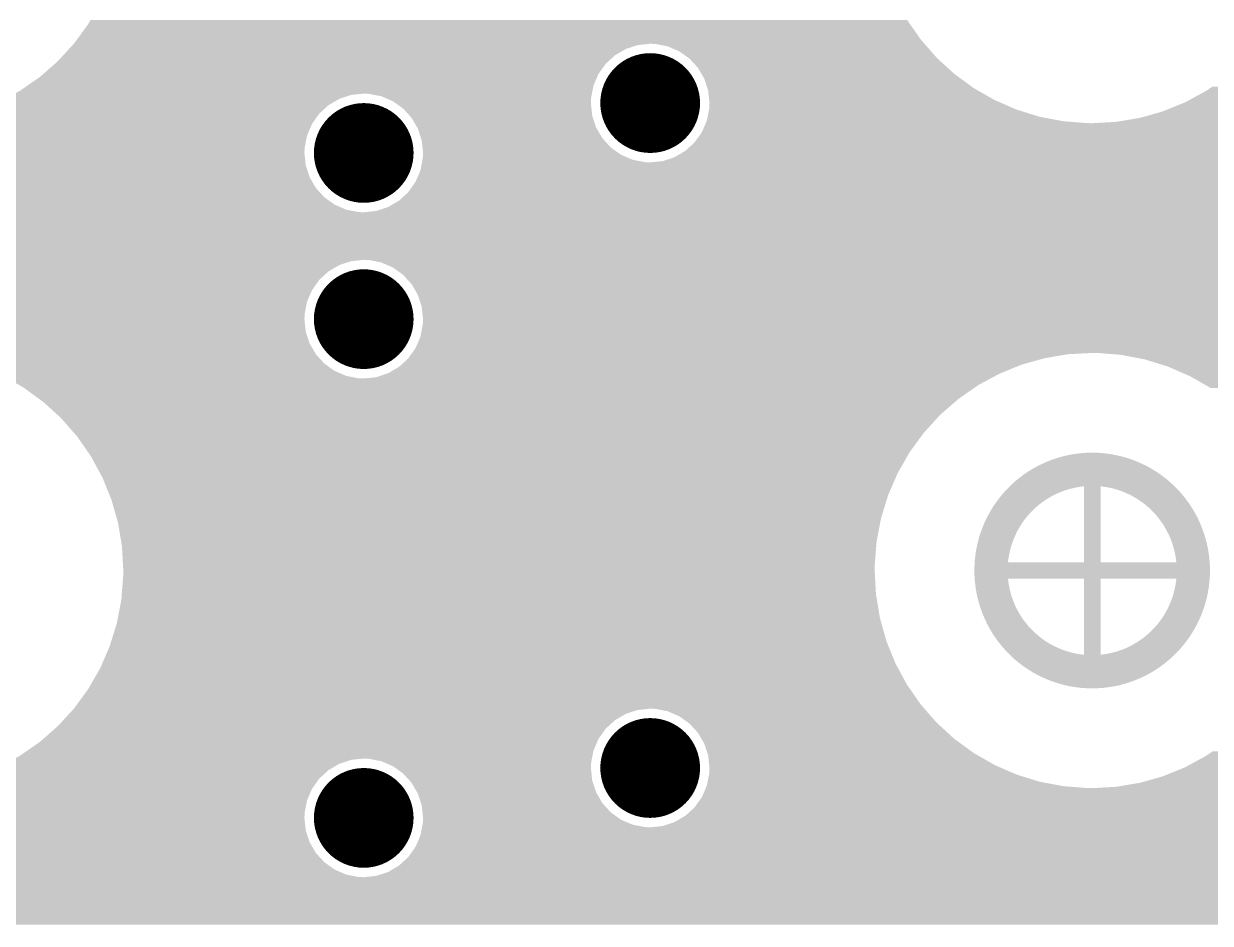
# Model space of a CAD drawing. Extents: x 295 to 953, y 10 to 290.
# Drawn here: x 510.26 to 525.23, y 208.5 to 219.84 of the extents above; entities that cross this region are included whole.
import ezdxf

# ---------------------------------------------------------------- set-up
doc = ezdxf.new("R2010")
doc.units = 0
doc.header["$LTSCALE"] = 5
doc.header["$MEASUREMENT"] = 0
doc.layers.get('0').update_dxf_attribs({"linetype": 'CONTINUOUS', "lineweight": 25})

msp = doc.modelspace()

# ---------------------------------------------------------------- linework, layer by layer
at = {"const_width": 0.629}
for points in [[(517.849, 218.844, 1), (518.478, 218.844, 1)], [(514.237, 218.215, 1), (514.865, 218.215, 1)], [(514.237, 216.12, 1), (514.865, 216.12, 1)], [(517.849, 210.462, 1), (518.478, 210.462, 1)], [(514.237, 209.833, 1), (514.865, 209.833, 1)]]:
    msp.add_lwpolyline(points, format="xyb", close=True, dxfattribs=at)
for points in [[(510.934, 219.644), (511.077, 219.84), (521.577, 219.644), (521.44, 219.84)], [(511.077, 219.84), (511.107, 219.893), (521.44, 219.84), (521.403, 219.893)], [(510.834, 219.526), (510.88, 219.575), (517.856, 219.526), (518.006, 219.575)], [(510.88, 219.575), (510.895, 219.592), (518.006, 219.575), (518.164, 219.592)], [(510.895, 219.592), (510.898, 219.595), (521.622, 219.592), (521.619, 219.595)], [(510.898, 219.595), (510.934, 219.644), (521.619, 219.595), (521.577, 219.644)], [(518.23, 219.589), (518.164, 219.592), (521.625, 219.589), (521.622, 219.592)], [(518.385, 219.559), (518.23, 219.589), (521.651, 219.559), (521.625, 219.589)], [(518.53, 219.496), (518.385, 219.559), (521.706, 219.496), (521.651, 219.559)], [(510.693, 219.372), (510.761, 219.446), (517.639, 219.372), (517.72, 219.446)], [(510.761, 219.446), (510.834, 219.526), (517.72, 219.446), (517.856, 219.526)], [(518.643, 219.416), (518.53, 219.496), (521.776, 219.416), (521.706, 219.496)], [(518.659, 219.404), (518.643, 219.416), (521.789, 219.404), (521.776, 219.416)], [(518.766, 219.288), (518.659, 219.404), (521.916, 219.288), (521.789, 219.404)], [(510.509, 219.21), (510.656, 219.339), (517.511, 219.21), (517.603, 219.339)], [(510.656, 219.339), (510.693, 219.372), (517.603, 219.339), (517.639, 219.372)], [(518.811, 219.211), (518.766, 219.288), (522, 219.211), (521.916, 219.288)], [(510.311, 219.065), (510.465, 219.172), (517.449, 219.065), (517.495, 219.172)], [(510.465, 219.172), (510.509, 219.21), (517.495, 219.172), (517.511, 219.21)], [(518.846, 219.151), (518.811, 219.211), (522.082, 219.151), (522, 219.211)], [(518.885, 219.032), (518.846, 219.151), (522.245, 219.032), (522.082, 219.151)], [(510.029, 218.897), (510.12, 218.947), (514.244, 218.897), (514.394, 218.947)], [(510.12, 218.947), (510.151, 218.963), (514.394, 218.947), (514.551, 218.963)], [(510.151, 218.963), (510.216, 218.999), (517.429, 218.963), (517.436, 218.999)], [(510.216, 218.999), (510.311, 219.065), (517.436, 218.999), (517.449, 219.065)], [(514.617, 218.96), (514.551, 218.963), (517.428, 218.96), (517.429, 218.963)], [(514.772, 218.93), (514.617, 218.96), (517.422, 218.93), (517.428, 218.96)], [(514.819, 218.91), (514.772, 218.93), (517.419, 218.91), (517.422, 218.93)], [(518.895, 219.001), (518.885, 219.032), (522.299, 219.001), (522.245, 219.032)], [(518.908, 218.882), (518.895, 219.001), (522.508, 218.882), (522.299, 219.001)], [(524.991, 218.897), (525.082, 218.947), (529.096, 218.897), (529.247, 218.947)], [(525.082, 218.947), (525.113, 218.963), (529.247, 218.947), (529.404, 218.963)], [(525.113, 218.963), (525.178, 218.999), (553.933, 218.963), (553.938, 218.999)], [(525.178, 218.999), (525.254, 219.052), (553.938, 218.999), (553.945, 219.052)], [(509.669, 218.74), (509.859, 218.817), (514.022, 218.74), (514.107, 218.817)], [(509.859, 218.817), (509.95, 218.854), (514.107, 218.817), (514.17, 218.854)], [(509.95, 218.854), (510.029, 218.897), (514.17, 218.854), (514.244, 218.897)], [(514.917, 218.867), (514.819, 218.91), (517.417, 218.867), (517.419, 218.91)], [(514.951, 218.844), (514.917, 218.867), (517.416, 218.844), (517.417, 218.867)], [(515.046, 218.776), (514.951, 218.844), (517.423, 218.776), (517.416, 218.844)], [(518.906, 218.761), (518.909, 218.778), (522.786, 218.761), (522.746, 218.778)], [(518.912, 218.844), (518.908, 218.882), (522.595, 218.844), (522.508, 218.882)], [(518.909, 218.778), (518.912, 218.844), (522.746, 218.778), (522.595, 218.844)], [(524.631, 218.74), (524.821, 218.817), (528.875, 218.74), (528.96, 218.817)], [(524.821, 218.817), (524.912, 218.854), (528.96, 218.817), (529.023, 218.854)], [(524.912, 218.854), (524.991, 218.897), (529.023, 218.854), (529.096, 218.897)], [(509.079, 218.607), (509.378, 218.657), (513.917, 218.607), (513.952, 218.657)], [(509.378, 218.657), (509.566, 218.71), (513.952, 218.657), (513.99, 218.71)], [(509.566, 218.71), (509.669, 218.74), (513.99, 218.71), (514.022, 218.74)], [(515.128, 218.687), (515.046, 218.776), (517.432, 218.687), (517.423, 218.776)], [(515.153, 218.659), (515.128, 218.687), (517.441, 218.659), (517.432, 218.687)], [(515.225, 218.536), (515.153, 218.659), (517.482, 218.536), (517.441, 218.659)], [(518.878, 218.623), (518.888, 218.671), (523.33, 218.623), (523.075, 218.671)], [(518.888, 218.671), (518.906, 218.761), (523.075, 218.671), (522.786, 218.761)], [(524.04, 218.607), (524.339, 218.657), (528.77, 218.607), (528.805, 218.657)], [(524.339, 218.657), (524.528, 218.71), (528.805, 218.657), (528.843, 218.71)], [(524.528, 218.71), (524.631, 218.74), (528.843, 218.71), (528.875, 218.74)], [(504.275, 218.582), (504.275, 218.59), (513.899, 218.582), (513.905, 218.59)], [(504.275, 218.544), (504.275, 218.582), (513.883, 218.544), (513.899, 218.582)], [(508.8, 218.541), (508.734, 218.544), (513.882, 218.541), (513.883, 218.544)], [(508.776, 218.59), (509.079, 218.607), (513.905, 218.59), (513.917, 218.607)], [(508.955, 218.511), (508.8, 218.541), (513.868, 218.511), (513.882, 218.541)], [(509.1, 218.448), (508.955, 218.511), (513.842, 218.448), (513.868, 218.511)], [(515.233, 218.523), (515.225, 218.536), (517.49, 218.523), (517.482, 218.536)], [(515.273, 218.4), (515.233, 218.523), (517.562, 218.4), (517.49, 218.523)], [(518.816, 218.477), (518.861, 218.582), (528.707, 218.477), (528.752, 218.582)], [(518.861, 218.582), (518.864, 218.59), (528.752, 218.582), (528.758, 218.59)], [(518.864, 218.59), (518.865, 218.591), (523.738, 218.59), (523.675, 218.591)], [(518.865, 218.591), (518.875, 218.615), (523.675, 218.591), (523.373, 218.615)], [(518.875, 218.615), (518.878, 218.623), (523.373, 218.615), (523.33, 218.623)], [(523.738, 218.59), (524.04, 218.607), (528.758, 218.59), (528.77, 218.607)], [(509.117, 218.436), (509.1, 218.448), (513.836, 218.436), (513.842, 218.448)], [(509.229, 218.357), (509.117, 218.436), (513.821, 218.357), (513.836, 218.436)], [(509.299, 218.281), (509.229, 218.357), (513.806, 218.281), (513.821, 218.357)], [(515.282, 218.372), (515.273, 218.4), (517.587, 218.372), (517.562, 218.4)], [(515.292, 218.283), (515.282, 218.372), (517.668, 218.283), (517.587, 218.372)], [(518.651, 218.281), (518.724, 218.349), (528.659, 218.281), (528.672, 218.349)], [(518.724, 218.349), (518.787, 218.436), (528.672, 218.349), (528.689, 218.436)], [(518.787, 218.436), (518.816, 218.477), (528.689, 218.436), (528.707, 218.477)], [(509.336, 218.24), (509.299, 218.281), (513.804, 218.24), (513.806, 218.281)], [(509.351, 218.215), (509.336, 218.24), (513.803, 218.215), (513.804, 218.24)], [(509.416, 218.104), (509.351, 218.215), (513.815, 218.104), (513.803, 218.215)], [(515.299, 218.215), (515.292, 218.283), (517.764, 218.215), (517.668, 218.283)], [(515.296, 218.149), (515.298, 218.192), (517.896, 218.149), (517.797, 218.192)], [(515.298, 218.192), (515.299, 218.215), (517.797, 218.192), (517.764, 218.215)], [(518.471, 218.162), (518.562, 218.215), (528.662, 218.162), (528.656, 218.215)], [(518.562, 218.215), (518.608, 218.242), (528.656, 218.215), (528.657, 218.242)], [(518.608, 218.242), (518.651, 218.281), (528.657, 218.242), (528.659, 218.281)], [(509.431, 218.058), (509.416, 218.104), (513.82, 218.058), (513.815, 218.104)], [(509.465, 217.953), (509.431, 218.058), (513.854, 217.953), (513.82, 218.058)], [(515.266, 217.994), (515.278, 218.058), (528.694, 217.994), (528.673, 218.058)], [(515.278, 218.058), (515.286, 218.096), (528.673, 218.058), (528.669, 218.096)], [(515.286, 218.099), (515.292, 218.129), (518.098, 218.099), (517.943, 218.129)], [(515.286, 218.096), (515.286, 218.099), (518.164, 218.096), (518.098, 218.099)], [(515.292, 218.129), (515.296, 218.149), (517.943, 218.129), (517.896, 218.149)], [(518.164, 218.096), (518.321, 218.112), (528.669, 218.096), (528.667, 218.112)], [(518.321, 218.112), (518.471, 218.162), (528.667, 218.112), (528.662, 218.162)], [(509.47, 217.908), (509.465, 217.953), (513.869, 217.908), (513.854, 217.953)], [(509.482, 217.796), (509.47, 217.908), (513.934, 217.796), (513.869, 217.908)], [(515.203, 217.849), (515.229, 217.908), (528.756, 217.849), (528.722, 217.908)], [(515.229, 217.908), (515.266, 217.994), (528.722, 217.908), (528.694, 217.994)], [(509.464, 217.655), (509.479, 217.73), (514.056, 217.655), (513.987, 217.73)], [(509.479, 217.73), (509.481, 217.771), (513.987, 217.73), (513.949, 217.771)], [(509.481, 217.771), (509.482, 217.796), (513.949, 217.771), (513.934, 217.796)], [(515.112, 217.72), (515.148, 217.771), (528.849, 217.72), (528.802, 217.771)], [(515.148, 217.771), (515.203, 217.849), (528.802, 217.771), (528.756, 217.849)], [(509.449, 217.575), (509.464, 217.655), (514.168, 217.575), (514.056, 217.655)], [(514.909, 217.563), (514.995, 217.613), (529.038, 217.563), (528.967, 217.613)], [(514.995, 217.613), (515.04, 217.655), (528.967, 217.613), (528.909, 217.655)], [(515.04, 217.655), (515.112, 217.72), (528.909, 217.655), (528.849, 217.72)], [(509.386, 217.43), (509.402, 217.467), (535.118, 217.43), (535.097, 217.467)], [(509.402, 217.467), (509.404, 217.47), (514.551, 217.467), (514.485, 217.47)], [(509.404, 217.47), (509.417, 217.5), (514.485, 217.47), (514.33, 217.5)], [(509.417, 217.5), (509.443, 217.563), (514.33, 217.5), (514.185, 217.563)], [(509.443, 217.563), (509.449, 217.575), (514.185, 217.563), (514.168, 217.575)], [(514.551, 217.467), (514.578, 217.47), (529.404, 217.467), (529.338, 217.47)], [(514.578, 217.47), (514.708, 217.484), (529.338, 217.47), (529.268, 217.484)], [(514.708, 217.484), (514.759, 217.5), (529.268, 217.484), (529.183, 217.5)], [(514.759, 217.5), (514.859, 217.533), (529.183, 217.5), (529.107, 217.533)], [(514.859, 217.533), (514.909, 217.563), (529.107, 217.533), (529.038, 217.563)], [(509.223, 217.235), (509.295, 217.301), (535.271, 217.235), (535.211, 217.301)], [(509.295, 217.301), (509.331, 217.352), (535.211, 217.301), (535.164, 217.352)], [(509.331, 217.352), (509.386, 217.43), (535.164, 217.352), (535.118, 217.43)], [(509.041, 217.114), (509.092, 217.144), (535.469, 217.114), (535.4, 217.144)], [(509.092, 217.144), (509.178, 217.194), (535.4, 217.144), (535.329, 217.194)], [(509.178, 217.194), (509.223, 217.235), (535.329, 217.194), (535.271, 217.235)], [(504.275, 216.962), (504.275, 217.048), (573.321, 216.962), (573.17, 217.048)], [(508.734, 217.048), (508.761, 217.051), (535.766, 217.048), (535.7, 217.051)], [(508.761, 217.051), (508.891, 217.065), (535.7, 217.051), (535.63, 217.065)], [(508.891, 217.065), (508.942, 217.081), (535.63, 217.065), (535.545, 217.081)], [(508.942, 217.081), (509.041, 217.114), (535.545, 217.081), (535.469, 217.114)], [(504.275, 216.906), (504.275, 216.962), (573.487, 216.906), (573.321, 216.962)], [(504.275, 216.883), (504.275, 216.906), (573.66, 216.883), (573.487, 216.906)], [(504.275, 216.882), (504.275, 216.883), (573.694, 216.882), (573.66, 216.883)], [(504.275, 216.868), (504.275, 216.882), (630.273, 216.868), (630.273, 216.882)], [(504.275, 216.851), (504.275, 216.868), (514.394, 216.851), (514.551, 216.868)], [(504.275, 216.802), (504.275, 216.851), (514.244, 216.802), (514.394, 216.851)], [(514.617, 216.865), (514.551, 216.868), (529.377, 216.865), (529.404, 216.868)], [(514.687, 216.851), (514.617, 216.865), (529.247, 216.851), (529.377, 216.865)], [(514.772, 216.834), (514.687, 216.851), (529.196, 216.834), (529.247, 216.851)], [(514.848, 216.802), (514.772, 216.834), (529.096, 216.802), (529.196, 216.834)], [(504.275, 216.722), (504.275, 216.802), (514.107, 216.722), (514.244, 216.802)], [(504.275, 216.615), (504.275, 216.722), (513.99, 216.615), (514.107, 216.722)], [(514.917, 216.772), (514.848, 216.802), (529.046, 216.772), (529.096, 216.802)], [(514.988, 216.722), (514.917, 216.772), (528.96, 216.722), (529.046, 216.772)], [(515.046, 216.68), (514.988, 216.722), (528.915, 216.68), (528.96, 216.722)], [(504.275, 216.486), (504.275, 216.615), (513.899, 216.486), (513.99, 216.615)], [(515.106, 216.615), (515.046, 216.68), (528.843, 216.615), (528.915, 216.68)], [(515.153, 216.564), (515.106, 216.615), (528.807, 216.564), (528.843, 216.615)], [(515.199, 216.486), (515.153, 216.564), (528.752, 216.486), (528.807, 216.564)], [(504.275, 216.341), (504.275, 216.486), (513.836, 216.341), (513.899, 216.486)], [(515.233, 216.427), (515.199, 216.486), (528.726, 216.427), (528.752, 216.486)], [(515.261, 216.341), (515.233, 216.427), (528.689, 216.341), (528.726, 216.427)], [(504.275, 216.186), (504.275, 216.341), (513.806, 216.186), (513.836, 216.341)], [(515.282, 216.277), (515.261, 216.341), (528.677, 216.277), (528.689, 216.341)], [(515.292, 216.186), (515.282, 216.277), (528.659, 216.186), (528.677, 216.277)], [(504.275, 216.12), (504.275, 216.186), (513.803, 216.12), (513.806, 216.186)], [(504.275, 215.962), (504.275, 216.12), (513.82, 215.962), (513.803, 216.12)], [(515.299, 216.12), (515.292, 216.186), (528.656, 216.12), (528.659, 216.186)], [(515.296, 216.054), (515.299, 216.12), (528.663, 216.054), (528.656, 216.12)], [(504.275, 215.812), (504.275, 215.962), (513.869, 215.812), (513.82, 215.962)], [(515.266, 215.899), (515.278, 215.962), (528.694, 215.899), (528.673, 215.962)], [(515.278, 215.962), (515.296, 216.054), (528.673, 215.962), (528.663, 216.054)], [(504.275, 215.694), (504.275, 215.812), (513.938, 215.694), (513.869, 215.812)], [(515.203, 215.753), (515.229, 215.812), (528.756, 215.753), (528.722, 215.812)], [(515.229, 215.812), (515.266, 215.899), (528.722, 215.812), (528.694, 215.899)], [(508.838, 215.694), (508.776, 215.694), (513.939, 215.694), (513.938, 215.694)], [(509.067, 215.676), (508.838, 215.694), (513.949, 215.676), (513.939, 215.694)], [(509.141, 215.67), (509.067, 215.676), (513.954, 215.67), (513.949, 215.676)], [(509.438, 215.613), (509.141, 215.67), (514.006, 215.613), (513.954, 215.67)], [(515.114, 215.627), (515.149, 215.678), (523.136, 215.627), (523.435, 215.678)], [(515.149, 215.678), (515.161, 215.694), (523.435, 215.678), (523.738, 215.694)], [(515.161, 215.694), (515.203, 215.753), (528.791, 215.694), (528.756, 215.753)], [(524.029, 215.676), (523.8, 215.694), (528.802, 215.676), (528.791, 215.694)], [(524.102, 215.67), (524.029, 215.676), (528.807, 215.67), (528.802, 215.676)], [(524.4, 215.613), (524.102, 215.67), (528.859, 215.613), (528.807, 215.67)], [(509.614, 215.559), (509.438, 215.613), (514.056, 215.559), (514.006, 215.613)], [(509.728, 215.524), (509.614, 215.559), (514.105, 215.524), (514.056, 215.559)], [(509.858, 215.467), (509.728, 215.524), (514.185, 215.467), (514.105, 215.524)], [(514.859, 215.438), (514.995, 215.518), (522.582, 215.438), (522.778, 215.518)], [(514.995, 215.518), (515.025, 215.545), (522.778, 215.518), (522.844, 215.545)], [(515.025, 215.545), (515.112, 215.624), (522.844, 215.545), (523.125, 215.624)], [(515.112, 215.624), (515.114, 215.627), (523.125, 215.624), (523.136, 215.627)], [(524.575, 215.559), (524.4, 215.613), (528.909, 215.559), (528.859, 215.613)], [(524.69, 215.524), (524.575, 215.559), (528.958, 215.524), (528.909, 215.559)], [(524.819, 215.467), (524.69, 215.524), (529.038, 215.467), (528.958, 215.524)], [(510.001, 215.405), (509.858, 215.467), (514.33, 215.405), (514.185, 215.467)], [(510.006, 215.403), (510.001, 215.405), (514.34, 215.403), (514.33, 215.405)], [(510.056, 215.374), (510.006, 215.403), (514.485, 215.374), (514.34, 215.403)], [(510.061, 215.372), (510.056, 215.374), (514.551, 215.372), (514.485, 215.374)], [(510.211, 215.286), (510.061, 215.372), (522.297, 215.286), (522.456, 215.372)], [(514.551, 215.372), (514.708, 215.388), (522.456, 215.372), (522.486, 215.388)], [(514.708, 215.388), (514.836, 215.43), (522.486, 215.388), (522.564, 215.43)], [(514.836, 215.43), (514.859, 215.438), (522.564, 215.43), (522.582, 215.438)], [(524.963, 215.405), (524.819, 215.467), (529.183, 215.405), (529.038, 215.467)], [(524.968, 215.403), (524.963, 215.405), (529.193, 215.403), (529.183, 215.405)], [(525.018, 215.374), (524.968, 215.403), (529.338, 215.374), (529.193, 215.403)], [(525.023, 215.372), (525.018, 215.374), (529.404, 215.372), (529.338, 215.374)], [(525.223, 215.257), (525.023, 215.372), (541.031, 215.257), (540.964, 215.372)], [(510.269, 215.252), (510.211, 215.286), (522.249, 215.252), (522.297, 215.286)], [(510.46, 215.112), (510.269, 215.252), (522.049, 215.112), (522.249, 215.252)], [(525.231, 215.252), (525.223, 215.257), (541.035, 215.252), (541.031, 215.257)], [(510.514, 215.073), (510.46, 215.112), (522.004, 215.073), (522.049, 215.112)], [(510.689, 214.913), (510.514, 215.073), (521.82, 214.913), (522.004, 215.073)], [(510.737, 214.869), (510.689, 214.913), (521.78, 214.869), (521.82, 214.913)], [(510.894, 214.689), (510.737, 214.869), (521.616, 214.689), (521.78, 214.869)], [(510.937, 214.64), (510.894, 214.689), (521.58, 214.64), (521.616, 214.689)], [(511.073, 214.445), (510.937, 214.64), (521.437, 214.445), (521.58, 214.64)], [(511.11, 214.392), (511.073, 214.445), (521.407, 214.392), (521.437, 214.445)], [(511.224, 214.181), (511.11, 214.392), (521.286, 214.181), (521.407, 214.392)], [(523.058, 214.272), (523.114, 214.299), (524.417, 214.272), (524.362, 214.299)], [(523.114, 214.299), (523.122, 214.303), (524.362, 214.299), (524.353, 214.303)], [(523.122, 214.303), (523.179, 214.328), (524.353, 214.303), (524.297, 214.328)], [(523.179, 214.328), (523.187, 214.331), (524.297, 214.328), (524.288, 214.331)], [(523.187, 214.331), (523.245, 214.353), (524.288, 214.331), (524.231, 214.353)], [(523.245, 214.353), (523.253, 214.356), (524.231, 214.353), (524.222, 214.356)], [(523.253, 214.356), (523.312, 214.374), (524.222, 214.356), (524.164, 214.374)], [(523.312, 214.374), (523.32, 214.377), (524.164, 214.374), (524.155, 214.377)], [(523.32, 214.377), (523.38, 214.393), (524.155, 214.377), (524.096, 214.393)], [(523.38, 214.393), (523.388, 214.395), (524.096, 214.393), (524.086, 214.395)], [(523.388, 214.395), (523.449, 214.408), (524.086, 214.395), (524.027, 214.408)], [(523.449, 214.408), (523.457, 214.41), (524.027, 214.408), (524.017, 214.41)], [(523.457, 214.41), (523.519, 214.421), (524.017, 214.41), (523.958, 214.421)], [(523.519, 214.421), (523.527, 214.422), (523.958, 214.421), (523.947, 214.422)], [(523.527, 214.422), (523.589, 214.429), (523.947, 214.422), (523.888, 214.429)], [(523.589, 214.429), (523.597, 214.43), (523.888, 214.429), (523.876, 214.43)], [(523.597, 214.43), (523.661, 214.435), (523.876, 214.43), (523.818, 214.435)], [(523.661, 214.435), (523.667, 214.435), (523.818, 214.435), (523.802, 214.435)], [(523.667, 214.435), (523.736, 214.437), (523.802, 214.435), (523.747, 214.437)], [(523.736, 214.437), (523.738, 214.437), (523.747, 214.437), (523.738, 214.437)], [(511.255, 214.125), (511.224, 214.181), (521.262, 214.125), (521.286, 214.181)], [(522.821, 214.12), (522.87, 214.157), (524.654, 214.12), (524.606, 214.157)], [(522.87, 214.157), (522.877, 214.163), (524.606, 214.157), (524.598, 214.163)], [(522.877, 214.163), (522.929, 214.197), (524.598, 214.163), (524.547, 214.197)], [(522.929, 214.197), (522.936, 214.202), (524.547, 214.197), (524.539, 214.202)], [(522.936, 214.202), (522.989, 214.234), (524.539, 214.202), (524.487, 214.234)], [(522.989, 214.234), (522.996, 214.239), (524.487, 214.234), (524.479, 214.239)], [(522.996, 214.239), (523.05, 214.268), (524.479, 214.239), (524.425, 214.268)], [(523.05, 214.268), (523.058, 214.272), (524.425, 214.268), (524.417, 214.272)], [(511.345, 213.903), (511.255, 214.125), (521.165, 213.903), (521.262, 214.125)], [(522.666, 213.98), (522.68, 213.994), (523.457, 213.98), (523.515, 213.994)], [(522.68, 213.994), (522.691, 214.005), (523.515, 213.994), (523.574, 214.005)], [(522.691, 214.005), (522.699, 214.013), (523.574, 214.005), (523.633, 214.013)], [(522.699, 214.013), (522.708, 214.022), (524.777, 214.013), (524.768, 214.022)], [(522.708, 214.022), (522.714, 214.028), (524.768, 214.022), (524.761, 214.028)], [(522.714, 214.028), (522.76, 214.069), (524.761, 214.028), (524.716, 214.069)], [(522.76, 214.069), (522.766, 214.075), (524.716, 214.069), (524.709, 214.075)], [(522.766, 214.075), (522.814, 214.115), (524.709, 214.075), (524.662, 214.115)], [(522.814, 214.115), (522.821, 214.12), (524.662, 214.115), (524.654, 214.12)], [(523.633, 213.056), (523.633, 214.013), (523.843, 213.056), (523.843, 214.013)], [(523.873, 214.009), (523.843, 214.013), (524.78, 214.009), (524.777, 214.013)], [(523.932, 214), (523.873, 214.009), (524.789, 214), (524.78, 214.009)], [(523.99, 213.988), (523.932, 214), (524.802, 213.988), (524.789, 214)], [(511.369, 213.845), (511.345, 213.903), (521.147, 213.845), (521.165, 213.903)], [(511.435, 213.614), (511.369, 213.845), (521.076, 213.614), (521.147, 213.845)], [(522.54, 213.83), (522.564, 213.862), (523.133, 213.83), (523.183, 213.862)], [(522.564, 213.862), (522.572, 213.872), (523.183, 213.862), (523.2, 213.872)], [(522.572, 213.872), (522.588, 213.892), (523.2, 213.872), (523.235, 213.892)], [(522.588, 213.892), (522.61, 213.919), (523.235, 213.892), (523.288, 213.919)], [(522.61, 213.919), (522.617, 213.926), (523.288, 213.919), (523.306, 213.926)], [(522.617, 213.926), (522.631, 213.942), (523.306, 213.926), (523.343, 213.942)], [(522.631, 213.942), (522.65, 213.963), (523.343, 213.942), (523.4, 213.963)], [(522.65, 213.963), (522.664, 213.978), (523.4, 213.963), (523.45, 213.978)], [(522.664, 213.978), (522.666, 213.98), (523.45, 213.978), (523.457, 213.98)], [(524.048, 213.972), (523.99, 213.988), (524.817, 213.972), (524.802, 213.988)], [(524.049, 213.972), (524.048, 213.972), (524.818, 213.972), (524.817, 213.972)], [(524.105, 213.953), (524.049, 213.972), (524.835, 213.953), (524.818, 213.972)], [(524.16, 213.931), (524.105, 213.953), (524.855, 213.931), (524.835, 213.953)], [(524.185, 213.919), (524.16, 213.931), (524.865, 213.919), (524.855, 213.931)], [(524.214, 213.906), (524.185, 213.919), (524.876, 213.906), (524.865, 213.919)], [(524.267, 213.877), (524.214, 213.906), (524.899, 213.877), (524.876, 213.906)], [(524.288, 213.865), (524.267, 213.877), (524.91, 213.865), (524.899, 213.877)], [(524.318, 213.846), (524.288, 213.865), (524.923, 213.846), (524.91, 213.865)], [(524.367, 213.812), (524.318, 213.846), (524.948, 213.812), (524.923, 213.846)], [(522.44, 213.673), (522.453, 213.697), (522.953, 213.673), (522.976, 213.697)], [(522.453, 213.697), (522.464, 213.716), (522.976, 213.697), (522.994, 213.716)], [(522.464, 213.716), (522.489, 213.757), (522.994, 213.716), (523.038, 213.757)], [(522.489, 213.757), (522.515, 213.795), (523.039, 213.757), (523.085, 213.795)], [(522.489, 213.757), (522.489, 213.757), (523.038, 213.757), (523.039, 213.757)], [(522.515, 213.795), (522.529, 213.815), (523.085, 213.795), (523.113, 213.815)], [(522.529, 213.815), (522.54, 213.83), (523.113, 213.815), (523.133, 213.83)], [(524.373, 213.808), (524.367, 213.812), (524.952, 213.808), (524.948, 213.812)], [(524.415, 213.776), (524.373, 213.808), (524.973, 213.776), (524.952, 213.808)], [(524.445, 213.749), (524.415, 213.776), (524.991, 213.749), (524.973, 213.776)], [(524.46, 213.736), (524.445, 213.749), (524.999, 213.736), (524.991, 213.749)], [(524.503, 213.695), (524.46, 213.736), (525.024, 213.695), (524.999, 213.736)], [(524.508, 213.689), (524.503, 213.695), (525.027, 213.689), (525.024, 213.695)], [(511.452, 213.553), (511.435, 213.614), (521.064, 213.553), (521.076, 213.614)], [(511.492, 213.316), (511.452, 213.553), (521.019, 213.316), (521.064, 213.553)], [(522.37, 213.532), (522.388, 213.572), (522.843, 213.532), (522.87, 213.572)], [(522.388, 213.572), (522.392, 213.581), (522.87, 213.572), (522.877, 213.581)], [(522.392, 213.581), (522.415, 213.628), (522.877, 213.581), (522.913, 213.628)], [(522.415, 213.628), (522.419, 213.635), (522.913, 213.628), (522.919, 213.635)], [(522.419, 213.635), (522.44, 213.673), (522.919, 213.635), (522.953, 213.673)], [(524.543, 213.651), (524.508, 213.689), (525.048, 213.651), (525.027, 213.689)], [(524.563, 213.627), (524.543, 213.651), (525.061, 213.627), (525.048, 213.651)], [(524.581, 213.604), (524.563, 213.627), (525.072, 213.604), (525.061, 213.627)], [(524.611, 213.563), (524.581, 213.604), (525.092, 213.563), (525.072, 213.604)], [(524.616, 213.556), (524.611, 213.563), (525.095, 213.556), (525.092, 213.563)], [(524.649, 213.506), (524.616, 213.556), (525.116, 213.506), (525.095, 213.556)], [(522.313, 213.374), (522.331, 213.428), (522.758, 213.374), (522.784, 213.428)], [(522.331, 213.428), (522.335, 213.441), (522.784, 213.428), (522.79, 213.441)], [(522.335, 213.441), (522.35, 213.481), (522.79, 213.441), (522.812, 213.481)], [(522.35, 213.481), (522.36, 213.507), (522.812, 213.481), (522.828, 213.507)], [(522.36, 213.507), (522.37, 213.532), (522.828, 213.507), (522.843, 213.532)], [(524.653, 213.498), (524.649, 213.506), (525.119, 213.498), (525.116, 213.506)], [(524.678, 213.454), (524.653, 213.498), (525.135, 213.454), (525.119, 213.498)], [(524.689, 213.432), (524.678, 213.454), (525.144, 213.432), (525.135, 213.454)], [(524.705, 213.401), (524.689, 213.432), (525.153, 213.401), (525.144, 213.432)], [(524.721, 213.365), (524.705, 213.401), (525.165, 213.365), (525.153, 213.401)], [(511.502, 213.254), (511.492, 213.316), (521.014, 213.254), (521.019, 213.316)], [(511.515, 213.014), (511.502, 213.254), (520.995, 213.014), (521.014, 213.254)], [(522.28, 213.236), (522.285, 213.261), (522.71, 213.236), (522.717, 213.261)], [(522.285, 213.261), (522.295, 213.305), (522.717, 213.261), (522.732, 213.305)], [(522.295, 213.305), (522.298, 213.318), (522.732, 213.305), (522.736, 213.318)], [(522.298, 213.318), (522.313, 213.373), (522.736, 213.318), (522.758, 213.373)], [(522.313, 213.373), (522.313, 213.374), (522.758, 213.373), (522.758, 213.374)], [(524.729, 213.346), (524.721, 213.365), (525.17, 213.346), (525.165, 213.365)], [(524.747, 213.296), (524.729, 213.346), (525.183, 213.296), (525.17, 213.346)], [(524.749, 213.29), (524.747, 213.296), (525.184, 213.29), (525.183, 213.296)], [(524.767, 213.232), (524.749, 213.29), (525.197, 213.232), (525.184, 213.29)], [(522.258, 213.086), (522.259, 213.097), (522.68, 213.086), (522.681, 213.097)], [(522.259, 213.097), (522.265, 213.145), (522.681, 213.097), (522.689, 213.145)], [(522.265, 213.145), (522.268, 213.167), (522.689, 213.145), (522.694, 213.167)], [(522.268, 213.167), (522.274, 213.204), (522.694, 213.167), (522.701, 213.204)], [(522.274, 213.204), (522.28, 213.236), (522.701, 213.204), (522.71, 213.236)], [(524.768, 213.227), (524.767, 213.232), (525.198, 213.227), (525.197, 213.232)], [(524.781, 213.174), (524.768, 213.227), (525.206, 213.174), (525.198, 213.227)], [(524.784, 213.158), (524.781, 213.174), (525.209, 213.158), (525.206, 213.174)], [(524.792, 213.115), (524.784, 213.158), (525.214, 213.115), (525.209, 213.158)], [(524.795, 213.088), (524.792, 213.115), (525.217, 213.088), (525.214, 213.115)], [(511.519, 212.951), (511.515, 213.014), (520.995, 212.951), (520.995, 213.014)], [(511.518, 212.889), (511.519, 212.951), (520.998, 212.889), (520.995, 212.951)], [(522.252, 212.956), (522.254, 213.017), (525.223, 212.956), (525.222, 213.017)], [(522.252, 212.947), (522.252, 212.956), (525.223, 212.947), (525.223, 212.956)], [(522.253, 212.885), (522.252, 212.947), (525.222, 212.885), (525.223, 212.947)], [(522.254, 213.026), (522.256, 213.056), (525.221, 213.026), (525.219, 213.056)], [(522.254, 213.017), (522.254, 213.026), (525.222, 213.017), (525.221, 213.026)], [(522.256, 213.056), (522.258, 213.086), (522.676, 213.056), (522.68, 213.086)], [(524.799, 213.056), (524.795, 213.088), (525.219, 213.056), (525.217, 213.088)], [(511.499, 212.649), (511.518, 212.889), (521.011, 212.649), (520.998, 212.889)], [(522.254, 212.876), (522.253, 212.885), (525.222, 212.876), (525.222, 212.885)], [(522.256, 212.847), (522.254, 212.876), (525.219, 212.847), (525.222, 212.876)], [(522.258, 212.815), (522.256, 212.847), (522.68, 212.815), (522.676, 212.847)], [(522.262, 212.787), (522.258, 212.815), (522.684, 212.787), (522.68, 212.815)], [(523.633, 211.89), (523.633, 212.847), (523.843, 211.89), (523.843, 212.847)], [(524.787, 212.757), (524.794, 212.806), (525.21, 212.757), (525.216, 212.806)], [(524.794, 212.806), (524.796, 212.816), (525.216, 212.806), (525.217, 212.816)], [(524.796, 212.816), (524.799, 212.847), (525.217, 212.816), (525.219, 212.847)], [(511.495, 212.587), (511.499, 212.649), (521.022, 212.587), (521.011, 212.649)], [(522.266, 212.745), (522.262, 212.787), (522.692, 212.745), (522.684, 212.787)], [(522.269, 212.728), (522.266, 212.745), (522.695, 212.728), (522.692, 212.745)], [(522.278, 212.675), (522.269, 212.728), (522.708, 212.675), (522.695, 212.728)], [(522.279, 212.67), (522.278, 212.675), (522.709, 212.67), (522.708, 212.675)], [(522.291, 212.613), (522.279, 212.67), (522.726, 212.613), (522.709, 212.67)], [(524.758, 212.641), (524.765, 212.666), (525.19, 212.641), (525.196, 212.666)], [(524.765, 212.666), (524.774, 212.699), (525.196, 212.666), (525.201, 212.699)], [(524.774, 212.699), (524.782, 212.736), (525.201, 212.699), (525.208, 212.736)], [(524.782, 212.736), (524.787, 212.757), (525.208, 212.736), (525.21, 212.757)], [(511.449, 212.35), (511.495, 212.587), (521.062, 212.35), (521.022, 212.587)], [(522.293, 212.606), (522.291, 212.613), (522.729, 212.606), (522.726, 212.613)], [(522.306, 212.557), (522.293, 212.606), (522.747, 212.557), (522.729, 212.606)], [(522.311, 212.538), (522.306, 212.557), (522.755, 212.538), (522.747, 212.557)], [(522.322, 212.502), (522.311, 212.538), (522.77, 212.502), (522.755, 212.538)], [(522.332, 212.471), (522.322, 212.502), (522.786, 212.471), (522.77, 212.502)], [(524.692, 212.475), (524.717, 212.529), (525.145, 212.475), (525.162, 212.529)], [(524.717, 212.529), (524.739, 212.585), (525.162, 212.529), (525.177, 212.585)], [(524.739, 212.585), (524.744, 212.597), (525.177, 212.585), (525.181, 212.597)], [(524.744, 212.597), (524.758, 212.641), (525.181, 212.597), (525.19, 212.641)], [(511.438, 212.289), (511.449, 212.35), (521.079, 212.289), (521.062, 212.35)], [(522.34, 212.449), (522.332, 212.471), (522.797, 212.449), (522.786, 212.471)], [(522.356, 212.404), (522.34, 212.449), (522.822, 212.404), (522.797, 212.449)], [(522.36, 212.397), (522.356, 212.404), (522.827, 212.397), (522.822, 212.404)], [(522.381, 212.346), (522.36, 212.397), (522.859, 212.346), (522.827, 212.397)], [(522.384, 212.339), (522.381, 212.346), (522.864, 212.339), (522.859, 212.346)], [(524.605, 212.331), (524.633, 212.371), (525.088, 212.331), (525.105, 212.371)], [(524.633, 212.371), (524.648, 212.396), (525.105, 212.371), (525.116, 212.396)], [(524.648, 212.396), (524.664, 212.422), (525.116, 212.396), (525.126, 212.422)], [(524.664, 212.422), (524.685, 212.462), (525.126, 212.422), (525.141, 212.462)], [(524.685, 212.462), (524.692, 212.475), (525.141, 212.462), (525.145, 212.475)], [(511.366, 212.058), (511.438, 212.289), (521.144, 212.058), (521.079, 212.289)], [(522.404, 212.298), (522.384, 212.339), (522.895, 212.298), (522.864, 212.339)], [(522.414, 212.276), (522.404, 212.298), (522.913, 212.276), (522.895, 212.298)], [(522.427, 212.252), (522.414, 212.276), (522.932, 212.252), (522.913, 212.276)], [(522.448, 212.214), (522.427, 212.252), (522.967, 212.214), (522.932, 212.252)], [(522.452, 212.208), (522.448, 212.214), (522.973, 212.208), (522.967, 212.214)], [(522.477, 212.166), (522.452, 212.208), (523.016, 212.166), (522.973, 212.208)], [(524.481, 212.186), (524.5, 212.206), (525.011, 212.186), (525.023, 212.206)], [(524.5, 212.206), (524.523, 212.229), (525.023, 212.206), (525.036, 212.229)], [(524.523, 212.229), (524.556, 212.268), (525.036, 212.229), (525.057, 212.268)], [(524.556, 212.268), (524.562, 212.274), (525.057, 212.268), (525.06, 212.274)], [(524.562, 212.274), (524.599, 212.322), (525.06, 212.274), (525.083, 212.322)], [(524.599, 212.322), (524.605, 212.331), (525.083, 212.322), (525.088, 212.331)], [(511.348, 211.999), (511.366, 212.058), (521.168, 211.999), (521.144, 212.058)], [(522.484, 212.153), (522.477, 212.166), (523.031, 212.153), (523.016, 212.166)], [(522.502, 212.127), (522.484, 212.153), (523.061, 212.127), (523.031, 212.153)], [(522.524, 212.095), (522.502, 212.127), (523.102, 212.095), (523.061, 212.127)], [(522.527, 212.09), (522.524, 212.095), (523.108, 212.09), (523.102, 212.095)], [(522.552, 212.056), (522.527, 212.09), (523.157, 212.056), (523.108, 212.09)], [(522.566, 212.038), (522.552, 212.056), (523.187, 212.038), (523.157, 212.056)], [(524.292, 212.04), (524.343, 212.073), (524.911, 212.04), (524.935, 212.073)], [(524.343, 212.073), (524.362, 212.087), (524.935, 212.073), (524.946, 212.087)], [(524.362, 212.087), (524.391, 212.108), (524.946, 212.087), (524.961, 212.108)], [(524.391, 212.108), (524.437, 212.146), (524.961, 212.108), (524.986, 212.146)], [(524.437, 212.146), (524.481, 212.186), (524.986, 212.146), (525.011, 212.186)], [(511.252, 211.777), (511.348, 211.999), (521.259, 211.777), (521.168, 211.999)], [(522.576, 212.025), (522.566, 212.038), (523.208, 212.025), (523.187, 212.038)], [(522.599, 211.997), (522.576, 212.025), (523.261, 211.997), (523.208, 212.025)], [(522.611, 211.983), (522.599, 211.997), (523.291, 211.983), (523.261, 211.997)], [(522.621, 211.972), (522.611, 211.983), (523.315, 211.972), (523.291, 211.983)], [(522.641, 211.95), (522.621, 211.972), (523.371, 211.95), (523.315, 211.972)], [(522.658, 211.931), (522.641, 211.95), (523.427, 211.931), (523.371, 211.95)], [(522.674, 211.915), (522.658, 211.931), (523.485, 211.915), (523.428, 211.931)], [(522.658, 211.931), (522.658, 211.931), (523.428, 211.931), (523.427, 211.931)], [(522.686, 211.902), (522.674, 211.915), (523.544, 211.902), (523.485, 211.915)], [(522.695, 211.893), (522.686, 211.902), (523.603, 211.893), (523.544, 211.902)], [(523.843, 211.89), (523.902, 211.897), (524.777, 211.89), (524.784, 211.897)], [(523.902, 211.897), (523.961, 211.908), (524.784, 211.897), (524.795, 211.908)], [(523.961, 211.908), (524.019, 211.922), (524.795, 211.908), (524.809, 211.922)], [(524.019, 211.922), (524.025, 211.924), (524.809, 211.922), (524.811, 211.924)], [(524.025, 211.924), (524.076, 211.94), (524.811, 211.924), (524.825, 211.94)], [(524.076, 211.94), (524.132, 211.96), (524.825, 211.94), (524.844, 211.96)], [(524.132, 211.96), (524.17, 211.976), (524.844, 211.96), (524.859, 211.976)], [(524.17, 211.976), (524.187, 211.984), (524.859, 211.976), (524.865, 211.984)], [(524.187, 211.984), (524.241, 212.011), (524.865, 211.984), (524.887, 212.011)], [(524.241, 212.011), (524.276, 212.031), (524.887, 212.011), (524.904, 212.031)], [(524.276, 212.031), (524.292, 212.04), (524.904, 212.031), (524.911, 212.04)], [(511.228, 211.721), (511.252, 211.777), (521.289, 211.721), (521.259, 211.777)], [(522.699, 211.89), (522.695, 211.893), (523.633, 211.89), (523.603, 211.893)], [(522.707, 211.881), (522.699, 211.89), (524.768, 211.881), (524.777, 211.89)], [(522.714, 211.874), (522.707, 211.881), (524.761, 211.874), (524.768, 211.881)], [(522.759, 211.833), (522.714, 211.874), (524.716, 211.833), (524.761, 211.874)], [(522.767, 211.827), (522.759, 211.833), (524.709, 211.827), (524.716, 211.833)], [(522.814, 211.788), (522.767, 211.827), (524.662, 211.788), (524.709, 211.827)], [(522.821, 211.782), (522.814, 211.788), (524.655, 211.782), (524.662, 211.788)], [(522.87, 211.745), (522.821, 211.782), (524.605, 211.745), (524.655, 211.782)], [(522.878, 211.74), (522.87, 211.745), (524.598, 211.74), (524.605, 211.745)], [(511.107, 211.511), (511.228, 211.721), (521.403, 211.511), (521.289, 211.721)], [(522.928, 211.706), (522.878, 211.74), (524.547, 211.706), (524.598, 211.74)], [(522.936, 211.701), (522.928, 211.706), (524.54, 211.701), (524.547, 211.706)], [(522.988, 211.668), (522.936, 211.701), (524.487, 211.668), (524.54, 211.701)], [(522.997, 211.664), (522.988, 211.668), (524.479, 211.664), (524.487, 211.668)], [(523.05, 211.634), (522.997, 211.664), (524.425, 211.634), (524.479, 211.664)], [(523.059, 211.63), (523.05, 211.634), (524.417, 211.63), (524.425, 211.634)], [(523.113, 211.603), (523.059, 211.63), (524.362, 211.603), (524.417, 211.63)], [(523.122, 211.599), (523.113, 211.603), (524.354, 211.599), (524.362, 211.603)], [(523.178, 211.575), (523.122, 211.599), (524.297, 211.575), (524.354, 211.599)], [(510.934, 211.262), (511.077, 211.458), (521.577, 211.262), (521.44, 211.458)], [(511.077, 211.458), (511.107, 211.511), (521.44, 211.458), (521.403, 211.511)], [(523.187, 211.572), (523.178, 211.575), (524.289, 211.572), (524.297, 211.575)], [(523.244, 211.55), (523.187, 211.572), (524.231, 211.55), (524.289, 211.572)], [(523.253, 211.547), (523.244, 211.55), (524.223, 211.547), (524.231, 211.55)], [(523.311, 211.528), (523.253, 211.547), (524.164, 211.528), (524.223, 211.547)], [(523.321, 211.526), (523.311, 211.528), (524.156, 211.526), (524.164, 211.528)], [(523.379, 211.509), (523.321, 211.526), (524.096, 211.509), (524.156, 211.526)], [(523.389, 211.507), (523.379, 211.509), (524.087, 211.507), (524.096, 211.509)], [(523.448, 211.494), (523.389, 211.507), (524.027, 211.494), (524.087, 211.507)], [(523.458, 211.492), (523.448, 211.494), (524.018, 211.492), (524.027, 211.494)], [(523.518, 211.482), (523.458, 211.492), (523.957, 211.482), (524.018, 211.492)], [(523.528, 211.481), (523.518, 211.482), (523.949, 211.481), (523.957, 211.482)], [(523.588, 211.473), (523.528, 211.481), (523.886, 211.473), (523.949, 211.481)], [(523.599, 211.472), (523.588, 211.473), (523.879, 211.472), (523.886, 211.473)], [(523.658, 211.468), (523.599, 211.472), (523.815, 211.468), (523.879, 211.472)], [(523.674, 211.467), (523.658, 211.468), (523.808, 211.467), (523.815, 211.468)], [(523.729, 211.466), (523.674, 211.467), (523.739, 211.466), (523.808, 211.467)], [(523.738, 211.466), (523.729, 211.466), (523.738, 211.466), (523.739, 211.466)], [(510.834, 211.144), (510.88, 211.193), (517.856, 211.144), (518.006, 211.193)], [(510.88, 211.193), (510.895, 211.21), (518.006, 211.193), (518.164, 211.21)], [(510.895, 211.21), (510.898, 211.213), (521.622, 211.21), (521.619, 211.213)], [(510.898, 211.213), (510.934, 211.262), (521.619, 211.213), (521.577, 211.262)], [(518.23, 211.207), (518.164, 211.21), (521.625, 211.207), (521.622, 211.21)], [(518.385, 211.177), (518.23, 211.207), (521.651, 211.177), (521.625, 211.207)], [(518.53, 211.114), (518.385, 211.177), (521.706, 211.114), (521.651, 211.177)], [(510.693, 210.99), (510.761, 211.064), (517.639, 210.99), (517.72, 211.064)], [(510.761, 211.064), (510.834, 211.144), (517.72, 211.064), (517.856, 211.144)], [(518.643, 211.034), (518.53, 211.114), (521.776, 211.034), (521.706, 211.114)], [(518.659, 211.022), (518.643, 211.034), (521.789, 211.022), (521.776, 211.034)], [(518.766, 210.906), (518.659, 211.022), (521.916, 210.906), (521.789, 211.022)], [(510.509, 210.828), (510.656, 210.957), (517.511, 210.828), (517.603, 210.957)], [(510.656, 210.957), (510.693, 210.99), (517.603, 210.957), (517.639, 210.99)], [(518.811, 210.829), (518.766, 210.906), (522, 210.829), (521.916, 210.906)], [(510.311, 210.683), (510.465, 210.79), (517.449, 210.683), (517.495, 210.79)], [(510.465, 210.79), (510.509, 210.828), (517.495, 210.79), (517.511, 210.828)], [(518.846, 210.769), (518.811, 210.829), (522.082, 210.769), (522, 210.829)], [(518.885, 210.65), (518.846, 210.769), (522.245, 210.65), (522.082, 210.769)], [(510.029, 210.515), (510.12, 210.565), (514.244, 210.515), (514.394, 210.565)], [(510.12, 210.565), (510.151, 210.581), (514.394, 210.565), (514.551, 210.581)], [(510.151, 210.581), (510.216, 210.617), (517.429, 210.581), (517.436, 210.617)], [(510.216, 210.617), (510.311, 210.683), (517.436, 210.617), (517.449, 210.683)], [(514.617, 210.578), (514.551, 210.581), (517.428, 210.578), (517.429, 210.581)], [(514.772, 210.548), (514.617, 210.578), (517.422, 210.548), (517.428, 210.578)], [(514.819, 210.528), (514.772, 210.548), (517.419, 210.528), (517.422, 210.548)], [(518.895, 210.619), (518.885, 210.65), (522.299, 210.619), (522.245, 210.65)], [(518.908, 210.5), (518.895, 210.619), (522.508, 210.5), (522.299, 210.619)], [(524.991, 210.515), (525.082, 210.565), (529.096, 210.515), (529.247, 210.565)], [(525.082, 210.565), (525.113, 210.581), (529.247, 210.565), (529.404, 210.581)], [(525.113, 210.581), (525.178, 210.617), (553.933, 210.581), (553.938, 210.617)], [(525.178, 210.617), (525.254, 210.67), (553.938, 210.617), (553.945, 210.67)], [(509.669, 210.358), (509.859, 210.435), (514.022, 210.358), (514.107, 210.435)], [(509.859, 210.435), (509.95, 210.472), (514.107, 210.435), (514.17, 210.472)], [(509.95, 210.472), (510.029, 210.515), (514.17, 210.472), (514.244, 210.515)], [(514.917, 210.485), (514.819, 210.528), (517.417, 210.485), (517.419, 210.528)], [(514.951, 210.462), (514.917, 210.485), (517.416, 210.462), (517.417, 210.485)], [(515.046, 210.394), (514.951, 210.462), (517.423, 210.394), (517.416, 210.462)], [(518.912, 210.462), (518.908, 210.5), (522.595, 210.462), (522.508, 210.5)], [(518.909, 210.396), (518.912, 210.462), (522.746, 210.396), (522.595, 210.462)], [(524.631, 210.358), (524.821, 210.435), (528.875, 210.358), (528.96, 210.435)], [(524.821, 210.435), (524.912, 210.472), (528.96, 210.435), (529.023, 210.472)], [(524.912, 210.472), (524.991, 210.515), (529.023, 210.472), (529.096, 210.515)], [(509.079, 210.225), (509.378, 210.275), (513.917, 210.225), (513.952, 210.275)], [(509.378, 210.275), (509.566, 210.328), (513.952, 210.275), (513.99, 210.328)], [(509.566, 210.328), (509.669, 210.358), (513.99, 210.328), (514.022, 210.358)], [(515.128, 210.305), (515.046, 210.394), (517.432, 210.305), (517.423, 210.394)], [(515.153, 210.277), (515.128, 210.305), (517.441, 210.277), (517.432, 210.305)], [(515.225, 210.154), (515.153, 210.277), (517.482, 210.154), (517.441, 210.277)], [(518.878, 210.241), (518.888, 210.289), (523.33, 210.241), (523.075, 210.289)], [(518.888, 210.289), (518.906, 210.379), (523.075, 210.289), (522.786, 210.379)], [(518.906, 210.379), (518.909, 210.396), (522.786, 210.379), (522.746, 210.396)], [(524.04, 210.225), (524.339, 210.275), (528.77, 210.225), (528.805, 210.275)], [(524.339, 210.275), (524.528, 210.328), (528.805, 210.275), (528.843, 210.328)], [(524.528, 210.328), (524.631, 210.358), (528.843, 210.328), (528.875, 210.358)], [(504.275, 210.2), (504.275, 210.208), (513.899, 210.2), (513.905, 210.208)], [(504.275, 210.054), (504.275, 210.2), (513.836, 210.054), (513.899, 210.2)], [(508.776, 210.208), (509.079, 210.225), (513.905, 210.208), (513.917, 210.225)], [(515.233, 210.141), (515.225, 210.154), (517.49, 210.141), (517.482, 210.154)], [(515.273, 210.018), (515.233, 210.141), (517.562, 210.018), (517.49, 210.141)], [(518.816, 210.095), (518.861, 210.2), (528.707, 210.095), (528.752, 210.2)], [(518.861, 210.2), (518.864, 210.208), (528.752, 210.2), (528.758, 210.208)], [(518.864, 210.208), (518.865, 210.209), (523.738, 210.208), (523.675, 210.209)], [(518.865, 210.209), (518.875, 210.233), (523.675, 210.209), (523.373, 210.233)], [(518.875, 210.233), (518.878, 210.241), (523.373, 210.233), (523.33, 210.241)], [(523.738, 210.208), (524.04, 210.225), (528.758, 210.208), (528.77, 210.225)], [(504.275, 209.899), (504.275, 210.054), (513.806, 209.899), (513.836, 210.054)], [(515.282, 209.99), (515.273, 210.018), (517.587, 209.99), (517.562, 210.018)], [(515.292, 209.901), (515.282, 209.99), (517.668, 209.901), (517.587, 209.99)], [(518.651, 209.899), (518.724, 209.967), (528.659, 209.899), (528.672, 209.967)], [(518.724, 209.967), (518.787, 210.054), (528.672, 209.967), (528.689, 210.054)], [(518.787, 210.054), (518.816, 210.095), (528.689, 210.054), (528.707, 210.095)], [(504.275, 209.833), (504.275, 209.899), (513.803, 209.833), (513.806, 209.899)], [(504.275, 209.676), (504.275, 209.833), (513.82, 209.676), (513.803, 209.833)], [(515.299, 209.833), (515.292, 209.901), (517.764, 209.833), (517.668, 209.901)], [(515.296, 209.767), (515.298, 209.81), (517.896, 209.767), (517.797, 209.81)], [(515.298, 209.81), (515.299, 209.833), (517.797, 209.81), (517.764, 209.833)], [(518.471, 209.78), (518.562, 209.833), (528.662, 209.78), (528.656, 209.833)], [(518.562, 209.833), (518.608, 209.86), (528.656, 209.833), (528.657, 209.86)], [(518.608, 209.86), (518.651, 209.899), (528.657, 209.86), (528.659, 209.899)], [(504.275, 209.526), (504.275, 209.676), (513.869, 209.526), (513.82, 209.676)], [(515.266, 209.612), (515.278, 209.676), (528.694, 209.612), (528.673, 209.676)], [(515.278, 209.676), (515.286, 209.714), (528.673, 209.676), (528.669, 209.714)], [(515.286, 209.717), (515.292, 209.747), (518.098, 209.717), (517.943, 209.747)], [(515.286, 209.714), (515.286, 209.717), (518.164, 209.714), (518.098, 209.717)], [(515.292, 209.747), (515.296, 209.767), (517.943, 209.747), (517.896, 209.767)], [(518.164, 209.714), (518.321, 209.73), (528.669, 209.714), (528.667, 209.73)], [(518.321, 209.73), (518.471, 209.78), (528.667, 209.73), (528.662, 209.78)], [(504.275, 209.389), (504.275, 209.526), (513.949, 209.389), (513.869, 209.526)], [(515.203, 209.467), (515.229, 209.526), (528.756, 209.467), (528.722, 209.526)], [(515.229, 209.526), (515.266, 209.612), (528.722, 209.526), (528.694, 209.612)], [(504.275, 209.273), (504.275, 209.389), (514.056, 209.273), (513.949, 209.389)], [(515.112, 209.338), (515.148, 209.389), (528.849, 209.338), (528.802, 209.389)], [(515.148, 209.389), (515.203, 209.467), (528.802, 209.389), (528.756, 209.467)], [(504.275, 209.181), (504.275, 209.273), (514.185, 209.181), (514.056, 209.273)], [(514.909, 209.181), (514.995, 209.231), (529.038, 209.181), (528.967, 209.231)], [(514.995, 209.231), (515.04, 209.273), (528.967, 209.231), (528.909, 209.273)], [(515.04, 209.273), (515.112, 209.338), (528.909, 209.273), (528.849, 209.338)], [(504.275, 209.118), (504.275, 209.181), (514.33, 209.118), (514.185, 209.181)], [(504.275, 209.114), (504.275, 209.118), (514.351, 209.114), (514.33, 209.118)], [(508.8, 209.112), (508.734, 209.114), (514.366, 209.112), (514.351, 209.114)], [(508.92, 209.088), (508.8, 209.112), (514.485, 209.088), (514.366, 209.112)], [(508.934, 209.085), (508.92, 209.088), (514.551, 209.085), (514.485, 209.088)], [(508.955, 209.081), (508.934, 209.085), (591.506, 209.081), (591.506, 209.085)], [(509.1, 209.019), (508.955, 209.081), (591.506, 209.019), (591.506, 209.081)], [(514.551, 209.085), (514.578, 209.088), (529.404, 209.085), (529.338, 209.088)], [(514.578, 209.088), (514.708, 209.102), (529.338, 209.088), (529.268, 209.102)], [(514.708, 209.102), (514.759, 209.118), (529.268, 209.102), (529.183, 209.118)], [(514.759, 209.118), (514.859, 209.151), (529.183, 209.118), (529.107, 209.151)], [(514.859, 209.151), (514.909, 209.181), (529.107, 209.151), (529.038, 209.181)], [(509.229, 208.927), (509.1, 209.019), (591.506, 208.927), (591.506, 209.019)], [(509.336, 208.81), (509.229, 208.927), (591.506, 208.81), (591.506, 208.927)], [(509.416, 208.674), (509.336, 208.81), (591.506, 208.674), (591.506, 208.81)], [(509.465, 208.524), (509.416, 208.674), (591.506, 208.524), (591.506, 208.674)], [(509.469, 208.486), (509.465, 208.524), (591.506, 208.486), (591.506, 208.524)]]:
    msp.add_solid(points)

doc.saveas('drawing.dxf')
